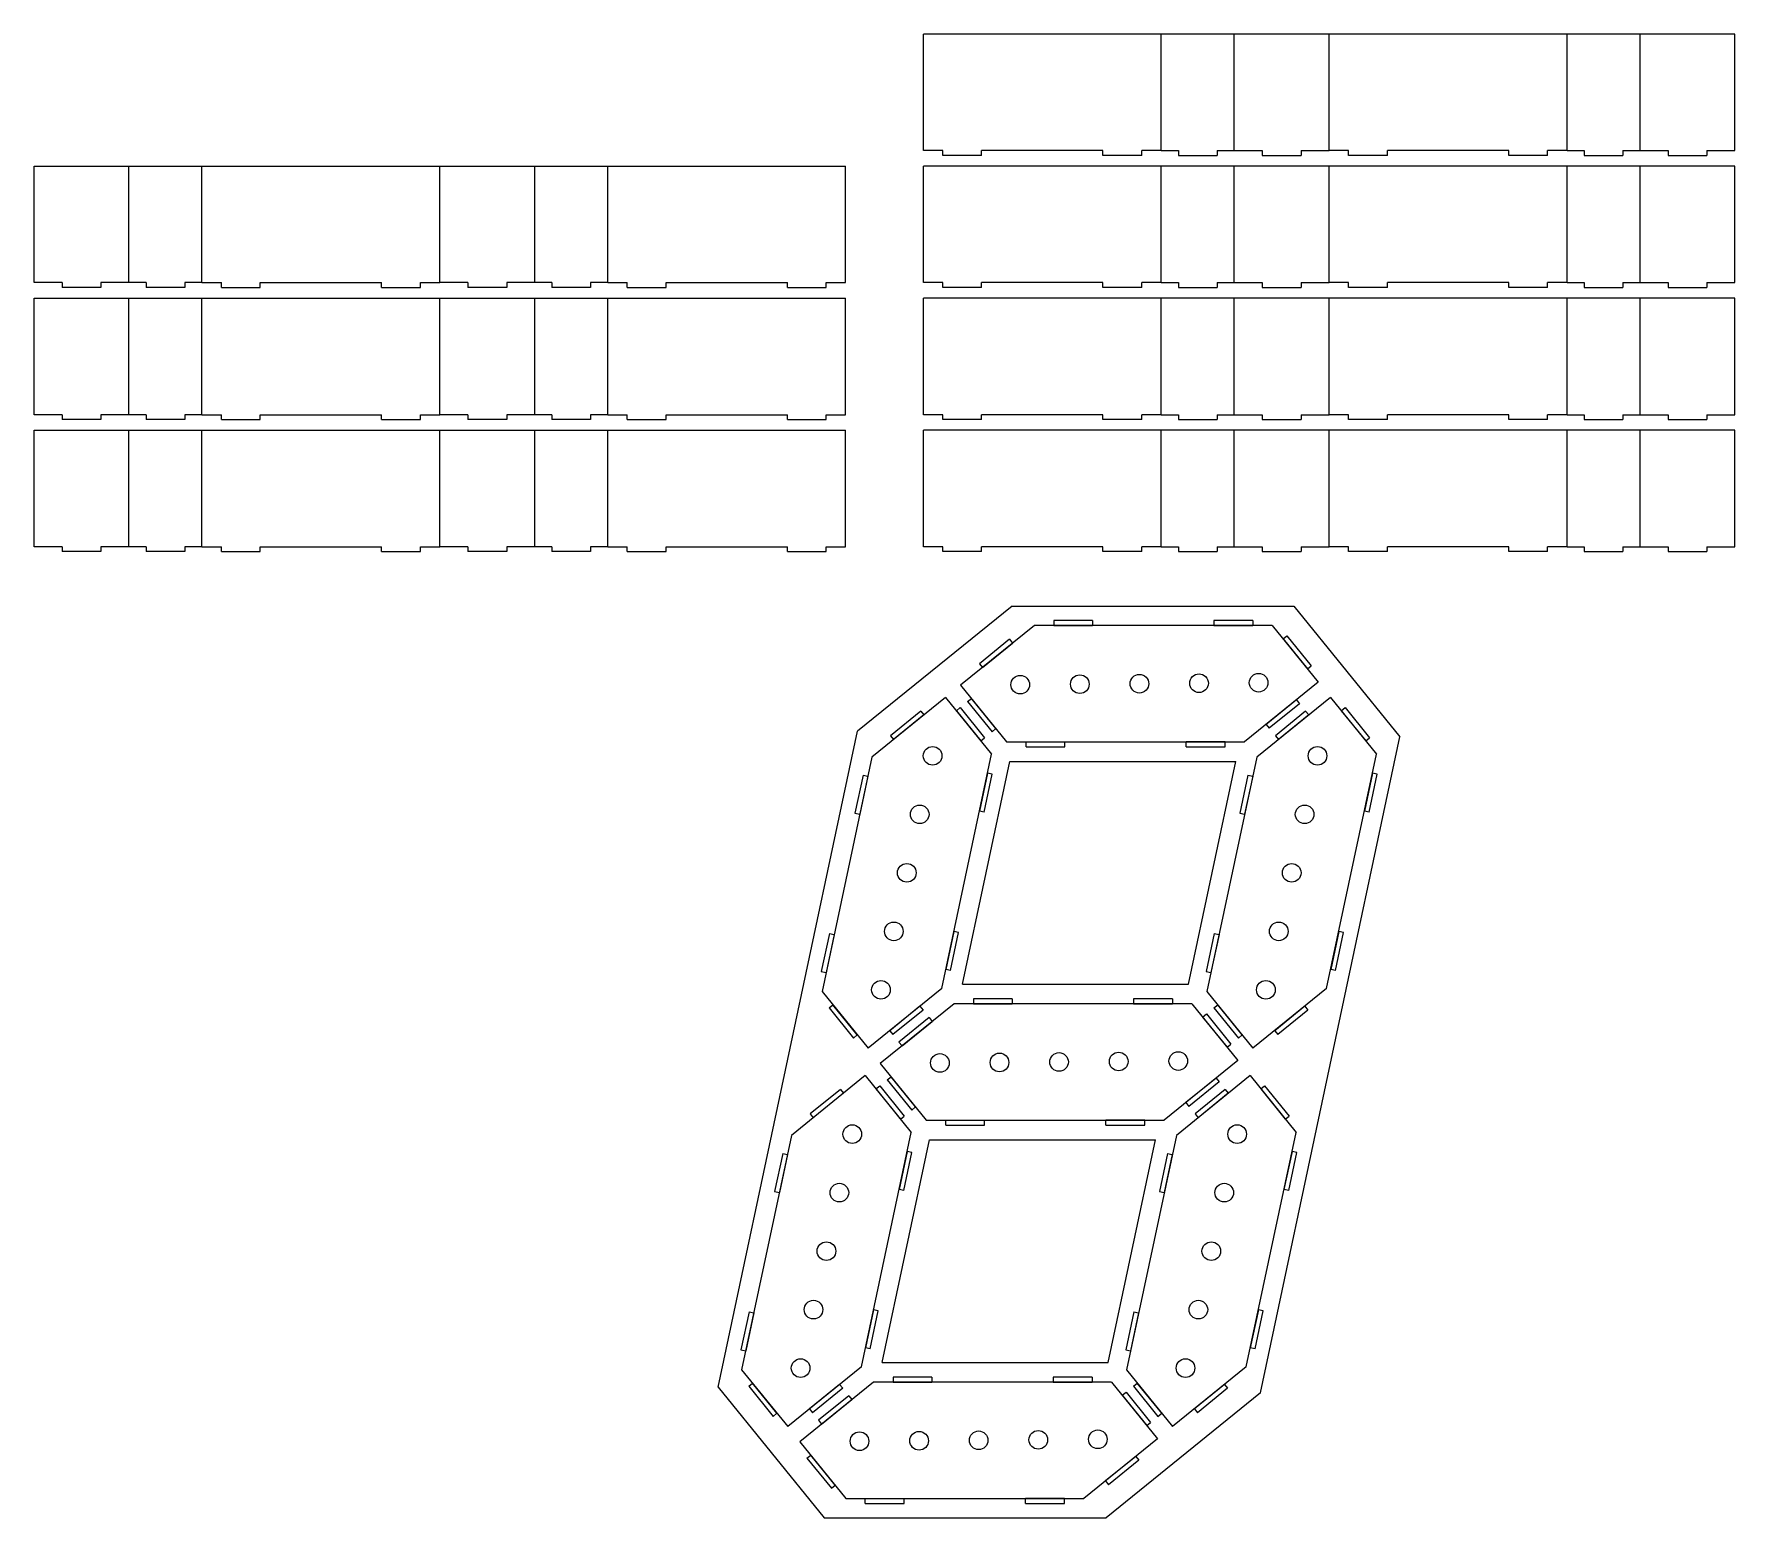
# Model space of a CAD drawing. Header units: millimetres. Extents: x -169 to 269, y 0 to 382.
import ezdxf

# ---------------------------------------------------------------- set-up
doc = ezdxf.new("R2010")
doc.units = ezdxf.units.MM
for name, color, linetype, lineweight, true_color in [('outer_frame', 178, 'Continuous', 0, 0x000000), ('segment_edges', 4, 'Continuous', 0, 0x00ffff), ('segment_holes', 178, 'Continuous', 0, 0x000000), ('segment_slots', 178, 'Continuous', 0, 0x000000), ('shield', 178, 'Continuous', 0, 0x000000)]:
    doc.layers.add(name, color=color, linetype=linetype, lineweight=lineweight, true_color=true_color)

# ---------------------------------------------------------------- blocks, each defined once
blk = doc.blocks.new('horiz')
at = {"layer": 'segment_edges'}
for p, q in [((22.5, 15), (3.52, -0.37)), ((83.74, 15), (22.5, 15)), ((83.74, 15), (95.59, 0.37)), ((95.59, 0.37), (76.61, -15)), ((3.52, -0.37), (15.36, -15)), ((15.36, -15), (76.61, -15))]:
    blk.add_line(p, q, dxfattribs=at)
at = {"layer": 'segment_holes'}
for centre in [(18.86, -0.25), (34.21, -0.12), (49.55, 0), (64.9, 0.12), (80.24, 0.25)]:
    blk.add_circle(centre, 2.4, dxfattribs=at)
at = {"layer": 'segment_slots'}
for p, q in [((27.5, 16.25), (27.5, 15)), ((37.5, 16.25), (27.5, 16.25)), ((27.5, 15), (37.5, 15)), ((37.5, 16.25), (37.5, 15)), ((68.74, 16.25), (68.74, 15)), ((78.74, 16.25), (68.74, 16.25)), ((68.74, 15), (78.74, 15)), ((78.74, 16.25), (78.74, 15)), ((16.11, 11.43), (8.33, 5.14)), ((9.12, 4.17), (16.89, 10.46)), ((16.11, 11.43), (16.89, 10.46)), ((86.52, 11.57), (87.49, 12.36)), ((86.52, 11.57), (92.81, 3.8)), ((87.49, 12.36), (93.78, 4.59)), ((8.33, 5.14), (9.12, 4.17)), ((92.81, 3.8), (93.78, 4.59)), ((5.32, -4.59), (6.29, -3.8)), ((12.59, -11.57), (6.29, -3.8)), ((89.99, -4.17), (82.21, -10.46)), ((89.99, -4.17), (90.77, -5.14)), ((5.32, -4.59), (11.62, -12.36)), ((90.77, -5.14), (83, -11.43)), ((11.62, -12.36), (12.59, -11.57)), ((82.21, -10.46), (83, -11.43)), ((20.36, -16.25), (20.36, -15)), ((20.36, -15), (30.36, -15)), ((20.36, -16.25), (30.36, -16.25)), ((30.36, -16.25), (30.36, -15)), ((61.61, -16.25), (61.61, -15)), ((71.61, -15), (61.61, -15)), ((61.61, -16.25), (71.61, -16.25)), ((71.61, -16.25), (71.61, -15))]:
    blk.add_line(p, q, dxfattribs=at)
blk = doc.blocks.new('vertical')
at = {"layer": 'segment_edges'}
for p, q in [((-0.37, -3.52), (-19.35, -18.89)), ((-0.37, -3.52), (11.48, -18.15)), ((-19.35, -18.89), (-32.18, -79.23)), ((-1.35, -78.49), (11.48, -18.15)), ((-1.35, -78.49), (-20.33, -93.86)), ((-32.18, -79.23), (-20.33, -93.86))]:
    blk.add_line(p, q, dxfattribs=at)
at = {"layer": 'segment_holes'}
for centre in [(-3.7, -18.57), (-7.02, -33.63), (-10.35, -48.69), (-13.68, -63.75), (-17, -78.8)]:
    blk.add_circle(centre, 2.4, dxfattribs=at)
at = {"layer": 'segment_slots'}
for p, q in [((-6.76, -7.08), (-14.53, -13.38)), ((-5.97, -8.05), (-13.75, -14.35)), ((-6.76, -7.08), (-5.97, -8.05)), ((2.41, -6.95), (3.38, -6.16)), ((2.41, -6.95), (8.7, -14.72)), ((3.38, -6.16), (9.67, -13.93)), ((-14.53, -13.38), (-13.75, -14.35)), ((8.7, -14.72), (9.67, -13.93)), ((-21.61, -23.52), (-23.69, -33.3)), ((-20.39, -23.78), (-22.47, -33.56)), ((-21.61, -23.52), (-20.39, -23.78)), ((10.44, -23.04), (8.36, -32.82)), ((9.58, -33.08), (11.66, -23.3)), ((11.66, -23.3), (10.44, -23.04)), ((-23.69, -33.3), (-22.47, -33.56)), ((9.58, -33.08), (8.36, -32.82)), ((-30.28, -64.3), (-32.36, -74.08)), ((-29.06, -64.56), (-31.14, -74.34)), ((-30.28, -64.3), (-29.06, -64.56)), ((1.77, -63.82), (-0.31, -73.6)), ((0.91, -73.86), (2.99, -64.08)), ((2.99, -64.08), (1.77, -63.82)), ((-32.36, -74.08), (-31.14, -74.34)), ((0.91, -73.86), (-0.31, -73.6)), ((-30.37, -83.45), (-29.4, -82.66)), ((-23.11, -90.43), (-29.4, -82.66)), ((-6.95, -83.03), (-14.72, -89.32)), ((-6.95, -83.03), (-6.17, -84)), ((-30.37, -83.45), (-24.08, -91.22)), ((-6.17, -84), (-13.94, -90.29)), ((-24.08, -91.22), (-23.11, -90.43)), ((-14.72, -89.32), (-13.94, -90.29))]:
    blk.add_line(p, q, dxfattribs=at)

msp = doc.modelspace()

# ---------------------------------------------------------------- linework, layer by layer
at = {"layer": 'outer_frame'}
for p, q in [((82.85, 234.76), (43.05, 202.53)), ((82.85, 234.76), (155.44, 234.76)), ((155.44, 234.76), (182.73, 201.05)), ((7.16, 33.71), (43.05, 202.53)), ((146.85, 32.23), (182.73, 201.05)), ((70.09, 137.38), (82.29, 194.76)), ((82.29, 194.76), (140.5, 194.76)), ((128.31, 137.38), (140.5, 194.76)), ((70.09, 137.38), (128.31, 137.38)), ((49.4, 40), (61.59, 97.38)), ((61.59, 97.38), (119.8, 97.38)), ((107.61, 40), (119.8, 97.38)), ((49.4, 40), (107.61, 40)), ((7.16, 33.71), (34.46, 0)), ((146.85, 32.23), (107.05, 0)), ((34.46, 0), (107.05, 0))]:
    msp.add_line(p, q, dxfattribs=at)
at = {"layer": 'shield'}
for p, q in [((60, 352), (60, 382)), ((268.99, 382), (60, 382)), ((121.25, 352), (121.25, 382)), ((140.07, 352), (140.07, 382)), ((164.5, 352), (164.5, 382)), ((225.74, 352), (225.74, 382)), ((244.57, 352), (244.57, 382)), ((268.99, 352), (268.99, 382)), ((65, 352), (60, 352)), ((65, 350.75), (65, 352)), ((75, 350.75), (65, 350.75)), ((75, 350.75), (75, 352)), ((106.25, 352), (75, 352)), ((106.25, 350.75), (106.25, 352)), ((116.25, 350.75), (106.25, 350.75)), ((116.25, 350.75), (116.25, 352)), ((121.25, 352), (116.25, 352)), ((121.25, 352), (125.66, 352)), ((125.66, 352), (125.66, 350.75)), ((125.66, 350.75), (135.66, 350.75)), ((135.66, 352), (135.66, 350.75)), ((135.66, 352), (140.07, 352)), ((140.07, 352), (147.28, 352)), ((147.28, 352), (147.28, 350.75)), ((147.28, 350.75), (157.28, 350.75)), ((157.28, 352), (157.28, 350.75)), ((157.28, 352), (164.5, 352)), ((169.5, 352), (164.5, 352)), ((169.5, 350.75), (169.5, 352)), ((179.5, 350.75), (169.5, 350.75)), ((179.5, 350.75), (179.5, 352)), ((210.74, 352), (179.5, 352)), ((210.74, 350.75), (210.74, 352)), ((220.74, 350.75), (210.74, 350.75)), ((220.74, 350.75), (220.74, 352)), ((225.74, 352), (220.74, 352)), ((225.74, 352), (230.15, 352)), ((230.15, 352), (230.15, 350.75)), ((230.15, 350.75), (240.15, 350.75)), ((240.15, 352), (240.15, 350.75)), ((240.15, 352), (244.57, 352)), ((244.57, 352), (251.78, 352)), ((251.78, 352), (251.78, 350.75)), ((251.78, 350.75), (261.78, 350.75)), ((261.78, 352), (261.78, 350.75)), ((261.78, 352), (268.99, 352)), ((-168.99, 318), (-168.99, 348)), ((-168.99, 348), (40, 348)), ((-144.57, 318), (-144.57, 348)), ((-125.74, 318), (-125.74, 348)), ((-64.5, 318), (-64.5, 348)), ((-40.07, 318), (-40.07, 348)), ((-21.25, 318), (-21.25, 348)), ((40, 318), (40, 348)), ((60, 318), (60, 348)), ((268.99, 348), (60, 348)), ((121.25, 318), (121.25, 348)), ((140.07, 318), (140.07, 348)), ((164.5, 318), (164.5, 348)), ((225.74, 318), (225.74, 348)), ((244.57, 318), (244.57, 348)), ((268.99, 318), (268.99, 348)), ((-161.78, 318), (-168.99, 318)), ((-161.78, 318), (-161.78, 316.75)), ((-151.78, 316.75), (-161.78, 316.75)), ((-151.78, 318), (-151.78, 316.75)), ((-144.57, 318), (-151.78, 318)), ((-140.15, 318), (-144.57, 318)), ((-140.15, 318), (-140.15, 316.75)), ((-130.15, 316.75), (-140.15, 316.75)), ((-130.15, 318), (-130.15, 316.75)), ((-125.74, 318), (-130.15, 318)), ((-125.74, 318), (-120.74, 318)), ((-120.74, 316.75), (-120.74, 318)), ((-120.74, 316.75), (-110.74, 316.75)), ((-110.74, 316.75), (-110.74, 318)), ((-110.74, 318), (-79.5, 318)), ((-79.5, 316.75), (-79.5, 318)), ((-79.5, 316.75), (-69.5, 316.75)), ((-69.5, 316.75), (-69.5, 318)), ((-69.5, 318), (-64.5, 318)), ((-57.28, 318), (-64.5, 318)), ((-57.28, 318), (-57.28, 316.75)), ((-47.28, 316.75), (-57.28, 316.75)), ((-47.28, 318), (-47.28, 316.75)), ((-40.07, 318), (-47.28, 318)), ((-35.66, 318), (-40.07, 318)), ((-35.66, 318), (-35.66, 316.75)), ((-25.66, 316.75), (-35.66, 316.75)), ((-25.66, 318), (-25.66, 316.75)), ((-21.25, 318), (-25.66, 318)), ((-21.25, 318), (-16.25, 318)), ((-16.25, 316.75), (-16.25, 318)), ((-16.25, 316.75), (-6.25, 316.75)), ((-6.25, 316.75), (-6.25, 318)), ((-6.25, 318), (25, 318)), ((25, 316.75), (25, 318)), ((25, 316.75), (35, 316.75)), ((35, 316.75), (35, 318)), ((35, 318), (40, 318)), ((65, 318), (60, 318)), ((65, 316.75), (65, 318)), ((75, 316.75), (65, 316.75)), ((75, 316.75), (75, 318)), ((106.25, 318), (75, 318)), ((106.25, 316.75), (106.25, 318)), ((116.25, 316.75), (106.25, 316.75)), ((116.25, 316.75), (116.25, 318)), ((121.25, 318), (116.25, 318)), ((121.25, 318), (125.66, 318)), ((125.66, 318), (125.66, 316.75)), ((125.66, 316.75), (135.66, 316.75)), ((135.66, 318), (135.66, 316.75)), ((135.66, 318), (140.07, 318)), ((140.07, 318), (147.28, 318)), ((147.28, 318), (147.28, 316.75)), ((147.28, 316.75), (157.28, 316.75)), ((157.28, 318), (157.28, 316.75)), ((157.28, 318), (164.5, 318)), ((169.5, 318), (164.5, 318)), ((169.5, 316.75), (169.5, 318)), ((179.5, 316.75), (169.5, 316.75)), ((179.5, 316.75), (179.5, 318)), ((210.74, 318), (179.5, 318)), ((210.74, 316.75), (210.74, 318)), ((220.74, 316.75), (210.74, 316.75)), ((220.74, 316.75), (220.74, 318)), ((225.74, 318), (220.74, 318)), ((225.74, 318), (230.15, 318)), ((230.15, 318), (230.15, 316.75)), ((230.15, 316.75), (240.15, 316.75)), ((240.15, 318), (240.15, 316.75)), ((240.15, 318), (244.57, 318)), ((244.57, 318), (251.78, 318)), ((251.78, 318), (251.78, 316.75)), ((251.78, 316.75), (261.78, 316.75)), ((261.78, 318), (261.78, 316.75)), ((261.78, 318), (268.99, 318)), ((-168.99, 284), (-168.99, 314)), ((-168.99, 314), (40, 314)), ((-144.57, 284), (-144.57, 314)), ((-125.74, 284), (-125.74, 314)), ((-64.5, 284), (-64.5, 314)), ((-40.07, 284), (-40.07, 314)), ((-21.25, 284), (-21.25, 314)), ((40, 284), (40, 314)), ((60, 284), (60, 314)), ((268.99, 314), (60, 314)), ((121.25, 284), (121.25, 314)), ((140.07, 284), (140.07, 314)), ((164.5, 284), (164.5, 314)), ((225.74, 284), (225.74, 314)), ((244.57, 284), (244.57, 314)), ((268.99, 284), (268.99, 314)), ((-161.78, 284), (-168.99, 284)), ((-161.78, 284), (-161.78, 282.75)), ((-151.78, 282.75), (-161.78, 282.75)), ((-151.78, 284), (-151.78, 282.75)), ((-144.57, 284), (-151.78, 284)), ((-140.15, 284), (-144.57, 284)), ((-140.15, 284), (-140.15, 282.75)), ((-130.15, 282.75), (-140.15, 282.75)), ((-130.15, 284), (-130.15, 282.75)), ((-125.74, 284), (-130.15, 284)), ((-125.74, 284), (-120.74, 284)), ((-120.74, 282.75), (-120.74, 284)), ((-120.74, 282.75), (-110.74, 282.75)), ((-110.74, 282.75), (-110.74, 284)), ((-110.74, 284), (-79.5, 284)), ((-79.5, 282.75), (-79.5, 284)), ((-79.5, 282.75), (-69.5, 282.75)), ((-69.5, 282.75), (-69.5, 284)), ((-69.5, 284), (-64.5, 284)), ((-57.28, 284), (-64.5, 284)), ((-57.28, 284), (-57.28, 282.75)), ((-47.28, 282.75), (-57.28, 282.75)), ((-47.28, 284), (-47.28, 282.75)), ((-40.07, 284), (-47.28, 284)), ((-35.66, 284), (-40.07, 284)), ((-35.66, 284), (-35.66, 282.75)), ((-25.66, 282.75), (-35.66, 282.75)), ((-25.66, 284), (-25.66, 282.75)), ((-21.25, 284), (-25.66, 284)), ((-21.25, 284), (-16.25, 284)), ((-16.25, 282.75), (-16.25, 284)), ((-16.25, 282.75), (-6.25, 282.75)), ((-6.25, 282.75), (-6.25, 284)), ((-6.25, 284), (25, 284)), ((25, 282.75), (25, 284)), ((25, 282.75), (35, 282.75)), ((35, 282.75), (35, 284)), ((35, 284), (40, 284)), ((65, 284), (60, 284)), ((65, 282.75), (65, 284)), ((75, 282.75), (65, 282.75)), ((75, 282.75), (75, 284)), ((106.25, 284), (75, 284)), ((106.25, 282.75), (106.25, 284)), ((116.25, 282.75), (106.25, 282.75)), ((116.25, 282.75), (116.25, 284)), ((121.25, 284), (116.25, 284)), ((121.25, 284), (125.66, 284)), ((125.66, 284), (125.66, 282.75)), ((125.66, 282.75), (135.66, 282.75)), ((135.66, 284), (135.66, 282.75)), ((135.66, 284), (140.07, 284)), ((140.07, 284), (147.28, 284)), ((147.28, 284), (147.28, 282.75)), ((147.28, 282.75), (157.28, 282.75)), ((157.28, 284), (157.28, 282.75)), ((157.28, 284), (164.5, 284)), ((169.5, 284), (164.5, 284)), ((169.5, 282.75), (169.5, 284)), ((179.5, 282.75), (169.5, 282.75)), ((179.5, 282.75), (179.5, 284)), ((210.74, 284), (179.5, 284)), ((210.74, 282.75), (210.74, 284)), ((220.74, 282.75), (210.74, 282.75)), ((220.74, 282.75), (220.74, 284)), ((225.74, 284), (220.74, 284)), ((225.74, 284), (230.15, 284)), ((230.15, 284), (230.15, 282.75)), ((230.15, 282.75), (240.15, 282.75)), ((240.15, 284), (240.15, 282.75)), ((240.15, 284), (244.57, 284)), ((244.57, 284), (251.78, 284)), ((251.78, 284), (251.78, 282.75)), ((251.78, 282.75), (261.78, 282.75)), ((261.78, 284), (261.78, 282.75)), ((261.78, 284), (268.99, 284)), ((-168.99, 250), (-168.99, 280)), ((-168.99, 280), (40, 280)), ((-144.57, 250), (-144.57, 280)), ((-125.74, 250), (-125.74, 280)), ((-64.5, 250), (-64.5, 280)), ((-40.07, 250), (-40.07, 280)), ((-21.25, 250), (-21.25, 280)), ((40, 250), (40, 280)), ((60, 250), (60, 280)), ((268.99, 280), (60, 280)), ((121.25, 250), (121.25, 280)), ((140.07, 250), (140.07, 280)), ((164.5, 250), (164.5, 280)), ((225.74, 250), (225.74, 280)), ((244.57, 250), (244.57, 280)), ((268.99, 250), (268.99, 280)), ((-161.78, 250), (-168.99, 250)), ((-161.78, 250), (-161.78, 248.75)), ((-151.78, 250), (-151.78, 248.75)), ((-144.57, 250), (-151.78, 250)), ((-140.15, 250), (-144.57, 250)), ((-140.15, 250), (-140.15, 248.75)), ((-130.15, 250), (-130.15, 248.75)), ((-125.74, 250), (-130.15, 250)), ((-125.74, 250), (-120.74, 250)), ((-120.74, 248.75), (-120.74, 250)), ((-110.74, 248.75), (-110.74, 250)), ((-110.74, 250), (-79.5, 250)), ((-79.5, 248.75), (-79.5, 250)), ((-69.5, 248.75), (-69.5, 250)), ((-69.5, 250), (-64.5, 250)), ((-57.28, 250), (-64.5, 250)), ((-57.28, 250), (-57.28, 248.75)), ((-47.28, 250), (-47.28, 248.75)), ((-40.07, 250), (-47.28, 250)), ((-35.66, 250), (-40.07, 250)), ((-35.66, 250), (-35.66, 248.75)), ((-25.66, 250), (-25.66, 248.75)), ((-21.25, 250), (-25.66, 250)), ((-21.25, 250), (-16.25, 250)), ((-16.25, 248.75), (-16.25, 250)), ((-6.25, 248.75), (-6.25, 250)), ((-6.25, 250), (25, 250)), ((25, 248.75), (25, 250)), ((35, 248.75), (35, 250)), ((35, 250), (40, 250)), ((65, 250), (60, 250)), ((65, 248.75), (65, 250)), ((75, 248.75), (75, 250)), ((106.25, 250), (75, 250)), ((106.25, 248.75), (106.25, 250)), ((116.25, 248.75), (116.25, 250)), ((121.25, 250), (116.25, 250)), ((121.25, 250), (125.66, 250)), ((125.66, 250), (125.66, 248.75)), ((135.66, 250), (135.66, 248.75)), ((135.66, 250), (140.07, 250)), ((140.07, 250), (147.28, 250)), ((147.28, 250), (147.28, 248.75)), ((157.28, 250), (157.28, 248.75)), ((157.28, 250), (164.5, 250)), ((169.5, 250), (164.5, 250)), ((169.5, 248.75), (169.5, 250)), ((179.5, 248.75), (179.5, 250)), ((210.74, 250), (179.5, 250)), ((210.74, 248.75), (210.74, 250)), ((220.74, 248.75), (220.74, 250)), ((225.74, 250), (220.74, 250)), ((225.74, 250), (230.15, 250)), ((230.15, 250), (230.15, 248.75)), ((240.15, 250), (240.15, 248.75)), ((240.15, 250), (244.57, 250)), ((244.57, 250), (251.78, 250)), ((251.78, 250), (251.78, 248.75)), ((261.78, 250), (261.78, 248.75)), ((261.78, 250), (268.99, 250)), ((-151.78, 248.75), (-161.78, 248.75)), ((-130.15, 248.75), (-140.15, 248.75)), ((-120.74, 248.75), (-110.74, 248.75)), ((-79.5, 248.75), (-69.5, 248.75)), ((-47.28, 248.75), (-57.28, 248.75)), ((-25.66, 248.75), (-35.66, 248.75)), ((-16.25, 248.75), (-6.25, 248.75)), ((25, 248.75), (35, 248.75)), ((75, 248.75), (65, 248.75)), ((116.25, 248.75), (106.25, 248.75)), ((125.66, 248.75), (135.66, 248.75)), ((147.28, 248.75), (157.28, 248.75)), ((179.5, 248.75), (169.5, 248.75)), ((220.74, 248.75), (210.74, 248.75)), ((230.15, 248.75), (240.15, 248.75)), ((251.78, 248.75), (261.78, 248.75))]:
    msp.add_line(p, q, dxfattribs=at)

# ---------------------------------------------------------------- block references
at = {"layer": 'segment_slots'}
for name, p in [('horiz', (66.09, 214.76)), ('vertical', (66.09, 214.76)), ('vertical', (165.2, 214.76)), ('horiz', (45.4, 117.38)), ('vertical', (45.4, 117.38)), ('vertical', (144.5, 117.38)), ('horiz', (24.7, 20))]:
    msp.add_blockref(name, p, dxfattribs=at)

doc.saveas('drawing.dxf')
